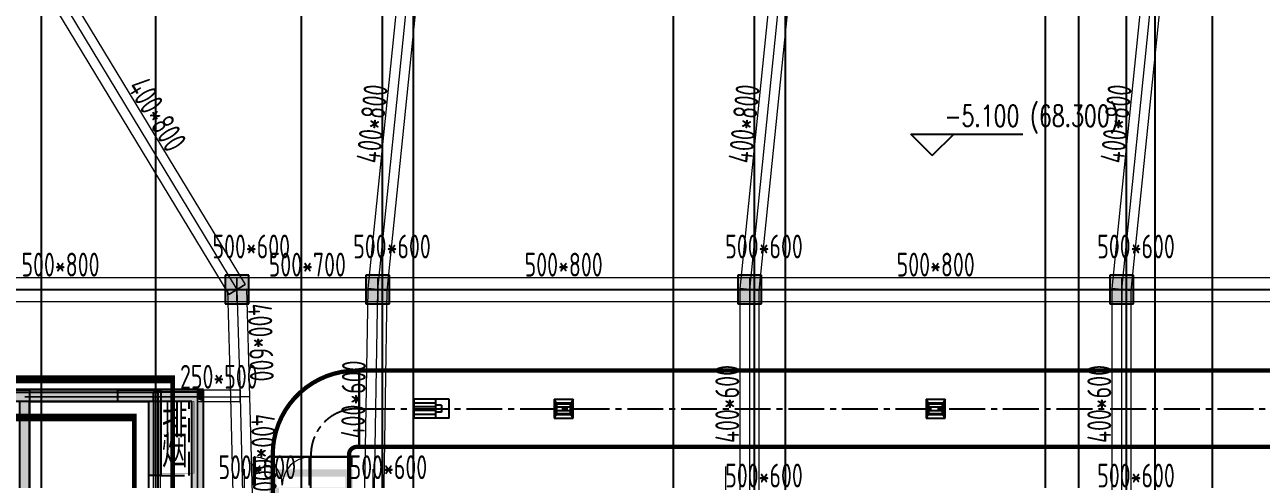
# Model space of a CAD drawing. Extents: x 369444 to 684549, y -549309 to 575337.
# Drawn here: x 420974 to 446900, y 407579 to 417104 of the extents above; entities that cross this region are included whole.
import ezdxf

# ---------------------------------------------------------------- set-up
doc = ezdxf.new("R2010")
doc.units = 0
doc.header["$LTSCALE"] = 1000
doc.header["$MEASUREMENT"] = 0
for name, pattern in [('__DASH', [0.35, 0.25, -0.1]), ('CENTER2', [1.125, 0.75, -0.125, 0.125, -0.125]), ('DASH', [0.35, 0.25, -0.1]), ('DOTE', [2.42, 2, -0.2, 0.02, -0.2])]:
    doc.linetypes.add(name, pattern=pattern)
for name, color, linetype, lineweight, true_color in [('-1-0-1', 7, 'Continuous', 0, 0xc0c0c0), ('-1-1-2', 7, 'Continuous', 0, 0xc0c0c0), ('-2-0-1', 1, 'Continuous', 0, 0xff0000), ('-2-1-2', 9, 'Continuous', 0, 0x808080), ('1-6-1', 7, 'Continuous', 0, 0x55ff55), ('1-6-2', 7, 'Continuous', 0, 0x55ff55), ('11-6-1', 2, 'Continuous', 0, 0xffff00), ('11-6-2', 2, 'Continuous', 0, 0xffff00), ('11-6-5', 2, 'Continuous', 0, 0xffff00), ('12-6-1', 4, 'Continuous', 0, 0x00ffff), ('12-6-2', 4, 'Continuous', 0, 0x00ffff), ('12-6-5', 4, 'Continuous', 0, 0x00ffff)]:
    doc.layers.add(name, color=color, linetype=linetype, lineweight=lineweight, true_color=true_color)
for name, color, linetype in [('A-WALL-HATCH', 8, 'Continuous'), ('COLUMN', 9, 'Continuous'), ('DOTE', 1, 'Continuous'), ('DUCT-排烟中心线', 5, 'CENTER2'), ('DUCT-排烟法兰', 4, 'Continuous'), ('DUCT-排烟管', 2, 'Continuous'), ('DUCT-排烟管端线', 4, 'Continuous'), ('PUB_HATCH', 8, 'Continuous'), ('WALL', 9, 'Continuous'), ('WINDOW', 4, 'Continuous'), ('景观场地标高', 4, 'Continuous'), ('车库风井', 6, 'Continuous'), ('防火分区线', 7, 'Continuous'), ('颜洞口', 1, 'Continuous'), ('风井', 7, 'Continuous'), ('风管标注', 3, 'Continuous')]:
    doc.layers.add(name, color=color, linetype=linetype)
doc.layers.add('DOTE2', color=122, linetype='DOTE', lineweight=9)
doc.layers.add('TEXT', color=7, linetype='Continuous', lineweight=13)
doc.styles.add('_HZTXT', font='txt.shx', dxfattribs={"width": 0.8, "bigfont": 'HZTXT.shx'})
doc.styles.add('_TCH_DIM', font='SIMPLEX', dxfattribs={"bigfont": 'GBCBIG'})
doc.styles.add('yjkcad', font='yjkeng.shx', dxfattribs={"width": 0.7, "height": 250, "bigfont": 'yjkchn.shx'})

# ---------------------------------------------------------------- blocks, each defined once
blk = doc.blocks.new('$DorLib2D$00000002')
for p, q in [((-0.5, 0), (-0.5, 0.4875)), ((-0.475, 0.4875), (-0.5, 0.4875)), ((-0.475, 0), (-0.475, 0.4875)), ((0.475, 0), (0.475, 0.4875)), ((0.475, 0.4875), (0.5, 0.4875)), ((0.5, 0), (0.5, 0.4875)), ((-0.5, 0), (-0.475, 0)), ((0.5, 0), (0.475, 0))]:
    blk.add_line(p, q)
at = {"lineweight": 13}
for centre, start, end in [((-0.4875, 0), 0, 88.53072), ((0.4875, 0), 91.46928, 180)]:
    blk.add_arc(centre, 0.4875, start, end, dxfattribs=at)
blk = doc.blocks.new('22#loudixiayicengjksdf')
at = {"layer": 'WALL'}
h = blk.add_hatch(color=0, dxfattribs=at)
h.dxf.hatch_style = 1
h.paths.add_polyline_path([(-183057, -69119), (-183057, -68619), (-183557, -68619), (-183557, -69119)], flags=17)
h.paths.add_polyline_path([(-170857, -69119), (-170857, -68619), (-171407, -68619), (-171407, -69119)], flags=17)
h.paths.add_polyline_path([(-171407, -70819), (-171157, -70819), (-171157, -70419), (-171557, -70419), (-171557, -70819)], flags=17)
h.paths.add_polyline_path([(-183507, -70819), (-183357, -70819), (-183357, -70419), (-183757, -70419), (-183757, -70819)], flags=17)
h.paths.add_polyline_path([(-168657, -64219), (-170857, -64219), (-170857, -66419), (-170307, -66419), (-170307, -66619), (-171107, -66619), (-171107, -63969), (-168457, -63969), (-168457, -66619), (-169207, -66619), (-169207, -66419), (-168657, -66419)])
h.paths.add_polyline_path([(-179257, -73469), (-179807, -73469), (-179807, -73219), (-179257, -73219), (-178857, -73219), (-178857, -73469), (-179007, -73469), (-179007, -76369), (-180757, -76369), (-180757, -76119), (-179257, -76119)])
h.paths.add_polyline_path([(-165957, -64219), (-166607, -64219), (-166607, -63969), (-165707, -63969), (-165707, -65769), (-165957, -65769)])
h.paths.add_polyline_path([(-188307, -64019), (-188957, -64019), (-188957, -65569), (-189207, -65569), (-189207, -63769), (-188307, -63769)])
h.paths.add_polyline_path([(-173307, -80969), (-174157, -80969), (-174857, -80969), (-174857, -80719), (-174407, -80719), (-174407, -77519), (-174157, -77519), (-174157, -80719), (-173307, -80719)])
h.paths.add_polyline_path([(-180757, -80969), (-181607, -80969), (-181607, -80719), (-180757, -80719), (-180757, -77519), (-180507, -77519), (-180507, -80719), (-180057, -80719), (-180057, -80969)])
h.paths.add_polyline_path([(-175107, -73469), (-175657, -73469), (-175657, -76119), (-174157, -76119), (-174157, -76369), (-175907, -76369), (-175907, -73469), (-176057, -73469), (-176057, -73219), (-175657, -73219), (-175107, -73219)])
h.paths.add_polyline_path([(-159582, -72669), (-160057, -72669), (-160057, -74419), (-160307, -74419), (-160307, -72669), (-160407, -72669), (-160407, -72419), (-160057, -72419), (-159582, -72419)])
h.paths.add_polyline_path([(-163357, -80969), (-163657, -80969), (-164057, -80969), (-164057, -80719), (-163907, -80719), (-163907, -77119), (-163657, -77119), (-163657, -80719), (-163357, -80719)])
h.paths.add_polyline_path([(-166757, -80969), (-167782, -80969), (-168557, -80969), (-168557, -80719), (-167807, -80719), (-167807, -77019), (-167507, -77019), (-167507, -80719), (-166757, -80719)])
h.paths.add_polyline_path([(-191007, -75019), (-191007, -75819), (-193107, -75819), (-193107, -75569), (-191257, -75569), (-191257, -75019)])
h.paths.add_polyline_path([(-183307, -66419), (-184057, -66419), (-184057, -64019), (-186257, -64019), (-186257, -66219), (-185707, -66219), (-185707, -66419), (-186457, -66419), (-186457, -63769), (-183807, -63769), (-183807, -66169), (-183307, -66169)])
h.paths.add_polyline_path([(-171407, -73469), (-171857, -73469), (-171857, -73219), (-171157, -73219), (-171157, -76369), (-171407, -76369)])
h.paths.add_polyline_path([(-183057, -73469), (-183507, -73469), (-183507, -76369), (-183757, -76369), (-183757, -73219), (-183057, -73219)])
h.paths.add_polyline_path([(-187382, -80969), (-188157, -80969), (-188157, -80719), (-187407, -80719), (-187407, -77019), (-187107, -77019), (-187107, -80719), (-186357, -80719), (-186357, -80969)])
h.paths.add_polyline_path([(-191257, -80969), (-191557, -80969), (-191557, -80719), (-191257, -80719), (-191257, -77119), (-191007, -77119), (-191007, -80719), (-190857, -80719), (-190857, -80969)])
h.paths.add_polyline_path([(-194857, -72669), (-195332, -72669), (-195332, -72419), (-194857, -72419), (-194507, -72419), (-194507, -72669), (-194607, -72669), (-194607, -74419), (-194857, -74419)])
h.paths.add_polyline_path([(-157057, -81969), (-157607, -81969), (-157607, -81719), (-157357, -81719), (-157357, -77269), (-157057, -77269)])
h.paths.add_polyline_path([(-197307, -81969), (-197857, -81969), (-197857, -77269), (-197557, -77269), (-197557, -81719), (-197307, -81719)])
h.paths.add_polyline_path([(-165557, -72669), (-165957, -72669), (-165957, -69119), (-166357, -69119), (-166357, -68919), (-165707, -68919), (-165707, -72419), (-165557, -72419)])
h.paths.add_polyline_path([(-188957, -72669), (-189357, -72669), (-189357, -72419), (-189207, -72419), (-189207, -68919), (-188507, -68919), (-188507, -69119), (-188957, -69119)])
h.paths.add_polyline_path([(-160857, -80969), (-161557, -80969), (-161557, -80719), (-160857, -80719), (-160857, -77819), (-160607, -77819), (-160607, -80719), (-160607, -81719), (-160007, -81719), (-160007, -81969), (-160857, -81969)])
h.paths.add_polyline_path([(-187107, -71319), (-187107, -74819), (-187407, -74819), (-187407, -71319)])
h.paths.add_polyline_path([(-193357, -80969), (-194057, -80969), (-194057, -81969), (-194907, -81969), (-194907, -81719), (-194307, -81719), (-194307, -80719), (-194307, -77819), (-194057, -77819), (-194057, -80719), (-193357, -80719)])
h.paths.add_polyline_path([(-167507, -71319), (-167507, -74819), (-167807, -74819), (-167807, -71319)])
h.paths.add_polyline_path([(-171157, -80969), (-171507, -80969), (-171507, -80719), (-171407, -80719), (-171407, -77519), (-171157, -77519), (-171157, -80719), (-170957, -80719), (-170957, -80969)])
h.paths.add_polyline_path([(-183407, -80969), (-183757, -80969), (-183957, -80969), (-183957, -80719), (-183757, -80719), (-183757, -77519), (-183507, -77519), (-183507, -80719), (-183407, -80719)])
h.paths.add_polyline_path([(-157057, -75819), (-157757, -75819), (-157757, -75569), (-157357, -75569), (-157357, -72669), (-157732, -72669), (-157732, -72419), (-157057, -72419)])
h.paths.add_polyline_path([(-197157, -75819), (-197857, -75819), (-197857, -72419), (-197182, -72419), (-197182, -72669), (-197557, -72669), (-197557, -75569), (-197157, -75569)])
h.paths.add_polyline_path([(-163907, -72669), (-163957, -72669), (-163957, -72419), (-163657, -72419), (-163257, -72419), (-163257, -72669), (-163657, -72669), (-163657, -73519), (-163907, -73519)])
h.paths.add_polyline_path([(-190957, -72669), (-191007, -72669), (-191007, -73519), (-191257, -73519), (-191257, -72669), (-191657, -72669), (-191657, -72419), (-191257, -72419), (-190957, -72419)])
h.paths.add_polyline_path([(-161807, -75819), (-163907, -75819), (-163907, -75019), (-163657, -75019), (-163657, -75569), (-161807, -75569)])
edge = h.paths.add_edge_path()
edge.add_line((-183557, -66419), (-183557, -66519))
edge.add_line((-183557, -66519), (-183307, -66519))
edge.add_line((-183307, -66519), (-183307, -66419))
edge.add_line((-183507, -70819), (-183507, -71569))
edge.add_line((-183507, -71569), (-185557, -71569))
edge.add_line((-185557, -71569), (-185557, -71319))
edge.add_line((-185557, -71319), (-183757, -71319))
edge.add_line((-183757, -71319), (-183757, -70819))
edge.add_line((-171157, -70819), (-171157, -71319))
edge.add_line((-171157, -71319), (-169357, -71319))
edge.add_line((-169357, -71319), (-169357, -71569))
edge.add_line((-169357, -71569), (-171407, -71569))
edge.add_line((-171407, -71569), (-171407, -70819))
h.paths.add_polyline_path([(-171407, -71569), (-171157, -71569), (-171157, -70819), (-171407, -70819)], flags=16)
h.paths.add_polyline_path([(-171157, -71569), (-169357, -71569), (-169357, -71319), (-171157, -71319)], flags=16)
h.paths.add_polyline_path([(-183757, -71569), (-183507, -71569), (-183507, -70819), (-183757, -70819)], flags=16)
h.paths.add_polyline_path([(-185557, -71569), (-183757, -71569), (-183757, -71319), (-185557, -71319)], flags=16)
at = {"layer": 'WALL', "color": 0, "elevation": 14}
for points in [[(-168657, -64219), (-170857, -64219), (-170857, -66419), (-170307, -66419), (-170307, -66619), (-171107, -66619), (-171107, -63969), (-168457, -63969), (-168457, -66619), (-169207, -66619), (-169207, -66419), (-168657, -66419)], [(-165957, -64219), (-166607, -64219), (-166607, -63969), (-165707, -63969), (-165707, -65769), (-165957, -65769)]]:
    blk.add_lwpolyline(points, close=True, dxfattribs=at)
blk = doc.blocks.new('N-风管')
at = {"color": 0}
for p, q in [((38489265830.724152, 3905503730.368727, 2600.00001), (38489265089.724152, 3905503730.368727, 2600.00001)), ((38489265089.724152, 3905503730.368727, 2600.00001), (38489265089.724152, 3905503330.368727, 2600.00001)), ((38489265545.73555, 3905503730.368727, 2600.00001), (38489265545.73555, 3905503330.368727, 2600.00001)), ((38489265666.518547, 3905503602.368727, 2600.00001), (38489265545.73555, 3905503602.368727, 2600.00001)), ((38489265666.518547, 3905503602.368727, 2600.00001), (38489265666.518547, 3905503458.368727, 2600.00001)), ((38489265830.724152, 3905503330.368727, 2600.00001), (38489265830.724152, 3905503730.368727, 2600.00001)), ((38489268030.663887, 3905503730.368562, 2600), (38489268030.663887, 3905503330.368562, 2600)), ((38489268030.663887, 3905503730.368562, 2600), (38489268070.663887, 3905503641.479673, 2600)), ((38489268070.663887, 3905503567.405599, 2600), (38489268382.663887, 3905503567.405599, 2600)), ((38489268430.663887, 3905503730.368562, 2600), (38489268382.663887, 3905503641.479673, 2600)), ((38489268430.663887, 3905503330.368562, 2600), (38489268430.663887, 3905503730.368562, 2600)), ((38489275830.663887, 3905503730.368683, 2600), (38489275830.663887, 3905503330.368683, 2600)), ((38489275830.663887, 3905503730.368683, 2600), (38489275870.663887, 3905503641.479795, 2600)), ((38489275870.663887, 3905503567.40572, 2600), (38489276182.663887, 3905503567.40572, 2600)), ((38489276230.663887, 3905503730.368683, 2600), (38489276182.663887, 3905503641.479795, 2600)), ((38489276230.663887, 3905503330.368683, 2600), (38489276230.663887, 3905503730.368683, 2600)), ((38489268070.663887, 3905503419.257451, 2600), (38489268030.663887, 3905503330.368562, 2600)), ((38489268030.663887, 3905503330.368562, 2600), (38489268430.663887, 3905503330.368562, 2600)), ((38489268070.663887, 3905503493.331525, 2600), (38489268382.663887, 3905503493.331525, 2600)), ((38489268430.663887, 3905503330.368562, 2600), (38489268382.663887, 3905503419.257451, 2600)), ((38489275870.663887, 3905503419.257572, 2600), (38489275830.663887, 3905503330.368683, 2600)), ((38489275830.663887, 3905503330.368683, 2600), (38489276230.663887, 3905503330.368683, 2600)), ((38489275870.663887, 3905503493.331646, 2600), (38489276182.663887, 3905503493.331646, 2600)), ((38489276230.663887, 3905503330.368683, 2600), (38489276182.663887, 3905503419.257572, 2600))]:
    blk.add_line(p, q, dxfattribs=at)
at = {"color": 0, "linetype": 'Continuous'}
for p, q in [((38489265545.73555, 3905503650.368727, 2600.00001), (38489265089.724152, 3905503650.368727, 2600.00001)), ((38489265545.73555, 3905503570.368727, 2600.00001), (38489265089.724152, 3905503570.368727, 2600.00001)), ((38489268030.663887, 3905503730.368562, 2600), (38489268430.663887, 3905503730.368562, 2600)), ((38489275830.663887, 3905503730.368683, 2600), (38489276230.663887, 3905503730.368683, 2600)), ((38489265545.73555, 3905503490.368727, 2600.00001), (38489265089.724152, 3905503490.368727, 2600.00001)), ((38489265545.73555, 3905503410.368727, 2600.00001), (38489265089.724152, 3905503410.368727, 2600.00001)), ((38489265830.724152, 3905503330.368727, 2600.00001), (38489265089.724152, 3905503330.368727, 2600.00001)), ((38489265666.518547, 3905503458.368727, 2600.00001), (38489265545.73555, 3905503458.368727, 2600.00001))]:
    blk.add_line(p, q, dxfattribs=at)
at = {"color": 0, "lineweight": 40}
for p, q in [((38489268070.663887, 3905503641.479673, 2600), (38489268070.663887, 3905503419.257451, 2600)), ((38489268382.663887, 3905503641.479673, 2600), (38489268070.663887, 3905503641.479673, 2600)), ((38489268382.663887, 3905503419.257451, 2600), (38489268382.663887, 3905503641.479673, 2600)), ((38489275870.663887, 3905503641.479795, 2600), (38489275870.663887, 3905503419.257572, 2600)), ((38489276182.663887, 3905503641.479795, 2600), (38489275870.663887, 3905503641.479795, 2600)), ((38489276182.663887, 3905503419.257572, 2600), (38489276182.663887, 3905503641.479795, 2600)), ((38489268382.663887, 3905503419.257451, 2600), (38489268070.663887, 3905503419.257451, 2600)), ((38489276182.663887, 3905503419.257572, 2600), (38489275870.663887, 3905503419.257572, 2600))]:
    blk.add_line(p, q, dxfattribs=at)
at = {"layer": 'DUCT-排烟中心线', "color": 0}
for p, q in [((38489263940.635109, 3905503530.368762), (38489263890.635109, 3905503530.368762)), ((38489263940.835114, 3905503530.368762), (38489285049.627274, 3905503530.368378)), ((38489262930.635094, 3905502570.33839), (38489262930.636673, 3905502520.33839)), ((38489262930.664352, 3905501645.533534), (38489262930.636681, 3905502520.138391))]:
    blk.add_line(p, q, dxfattribs=at)
blk.add_arc((38489263890.635094, 3905502570.368762), 960, 89.9999990795, 180.0018126753, dxfattribs=at)
at = {"layer": 'DUCT-排烟法兰', "color": 0}
for p, q in [((38489263940.735107, 3905502690.368762), (38489263940.735107, 3905504370.368762)), ((38489262090.636681, 3905502520.206347), (38489263770.636681, 3905502520.270434))]:
    blk.add_line(p, q, dxfattribs=at)
at = {"layer": 'DUCT-排烟管', "color": 0, "const_width": 90}
for points in [[(38489263890.635117, 3905504330.368762, 0.414222835), (38489262130.635094, 3905502570.313083)], [(38489263890.635094, 3905502730.368762, 0.4142228578), (38489263730.635094, 3905502570.363698)]]:
    blk.add_lwpolyline(points, format="xyb", dxfattribs=at)
for points in [[(38489263940.635117, 3905504330.368762), (38489263890.635117, 3905504330.368762)], [(38489285049.627281, 3905504330.368378), (38489263940.835121, 3905504330.368762)], [(38489263890.635094, 3905502730.368762), (38489263940.635094, 3905502730.368762)], [(38489263940.835091, 3905502730.368762), (38489285049.627251, 3905502730.368378)], [(38489262130.635094, 3905502570.313083), (38489262130.636673, 3905502520.313083)], [(38489262130.636681, 3905502520.113079), (38489262130.664352, 3905501645.508222)], [(38489263730.636673, 3905502520.363698), (38489263730.635094, 3905502570.363698)], [(38489263730.664352, 3905501645.558845), (38489263730.636681, 3905502520.163702)]]:
    blk.add_lwpolyline(points, dxfattribs=at)
at = {"layer": 'DUCT-排烟管端线', "color": 0}
for p, q in [((38489263940.635117, 3905504330.368762), (38489263940.635094, 3905502730.368762)), ((38489263940.835121, 3905504330.368762), (38489263940.835091, 3905502730.368762)), ((38489262130.636673, 3905502520.313083), (38489263730.636673, 3905502520.363698)), ((38489263730.636681, 3905502520.163702), (38489262130.636681, 3905502520.113079))]:
    blk.add_line(p, q, dxfattribs=at)
at = {"layer": '颜洞口', "color": 0, "const_width": 150}
blk.add_lwpolyline([(38489263730.655113, 3905502184.768699), (38489262130.664352, 3905502184.768699), (38489262130.664352, 3905501799.911395), (38489263730.655113, 3905501799.911395)], close=True, dxfattribs=at)

msp = doc.modelspace()

# ---------------------------------------------------------------- hatches: boundary and pattern name
at = {"layer": 'A-WALL-HATCH'}
for points in [[(425674.7, 411256.6), (425674.7, 411856.6), (425174.7, 411856.6), (425174.7, 411256.6)], [(428624.7, 411256.5), (428624.7, 411856.5), (428124.7, 411856.5), (428124.7, 411256.5)], [(436424.7, 411256.6), (436424.7, 411856.6), (435924.7, 411856.6), (435924.7, 411256.6)], [(444224.7, 411256.6), (444224.7, 411856.6), (443724.7, 411856.6), (443724.7, 411256.6)]]:
    msp.add_hatch(color=256, dxfattribs=at).paths.add_polyline_path(points)
at = {"layer": 'PUB_HATCH'}
for points in [[(424594.6, 409257), (424574.6, 409457), (418674.6, 409457), (418574.6, 409257), (418674.6, 409207), (424474.6, 409207)], [(424724.6, 409457), (424574.6, 409457), (424594.6, 409257), (424724.6, 409207)], [(424474.6, 406807), (424724.6, 407057), (424724.6, 409207), (424594.6, 409257), (424474.6, 409207)]]:
    msp.add_hatch(color=256, dxfattribs=at).paths.add_polyline_path(points)

# ---------------------------------------------------------------- linework, layer by layer
at = {"layer": '-1-0-1', "color": 0}
for p in [(425424.3, 411557.1, -3600), (428374.4, 411556.9, -3600), (436174.3, 411557.1, -3600), (443974.3, 411557.1, -3600), (422924.3, 409306.9, -3600), (423674.3, 409306.9, -3600), (424599.4, 409306.9, -3600), (425488.4, 409306.9, -3600), (423674.3, 407656.9, -3600)]:
    msp.add_point(p, dxfattribs=at)
at = {"layer": '-1-1-2', "color": 0}
for p, q in [((425424.3, 411557.1, -3600), (425424.3, 411557.1)), ((428374.4, 411556.9, -3600), (428374.4, 411556.9)), ((436174.3, 411557.1, -3600), (436174.3, 411557.1)), ((443974.3, 411557.1, -3600), (443974.3, 411557.1)), ((422924.3, 409306.9, -3600), (422924.3, 409306.9)), ((423674.3, 409306.9, -3600), (423674.3, 409306.9)), ((424599.4, 409306.9, -3600), (424599.4, 409306.9)), ((425488.4, 409306.9, -3600), (425488.4, 409306.9)), ((423674.3, 407656.9, -3600), (423674.3, 407656.9))]:
    msp.add_line(p, q, dxfattribs=at)
at = {"layer": '-2-0-1', "color": 0}
for p, q in [((421274.3, 418407.1, -3600), (425424.3, 411557.1, -3600)), ((428374.4, 411556.9, -3600), (429074.3, 418407.1, -3600)), ((436174.3, 411557.1, -3600), (436874.3, 418407.1, -3600)), ((443974.3, 411557.1, -3600), (444674.3, 418407.1, -3600)), ((418024.5, 411557, -3600), (425424.3, 411557.1, -3600)), ((425424.3, 411557.1, -3600), (425488.4, 409306.9, -3600)), ((425424.3, 411557.1, -3600), (428374.4, 411556.9, -3600)), ((428299.4, 406931.9, -3600), (428374.4, 411556.9, -3600)), ((428374.4, 411556.9, -3600), (436174.3, 411557.1, -3600)), ((436174.3, 406757.1, -3600), (436174.3, 411557.1, -3600)), ((436174.3, 411557.1, -3600), (443974.3, 411557.1, -3600)), ((443974.3, 406757.1, -3600), (443974.3, 411557.1, -3600)), ((443974.3, 411557.1, -3600), (451774.3, 411557.1, -3600)), ((420974.3, 409306.9, -3600), (422924.3, 409306.9, -3600)), ((422924.3, 409306.9, -3600), (423674.3, 409306.9, -3600)), ((423674.3, 407656.9, -3600), (423674.3, 409306.9, -3600)), ((423674.3, 409306.9, -3600), (424599.4, 409306.9, -3600)), ((424599.4, 409306.9, -3600), (425488.4, 409306.9, -3600)), ((424599.4, 406931.9, -3600), (424599.4, 409306.9, -3600)), ((425488.4, 409306.9, -3600), (425549.4, 406931.9, -3600)), ((423674.3, 405256.9, -3600), (423674.3, 407656.9, -3600))]:
    msp.add_line(p, q, dxfattribs=at)
at = {"layer": '-2-1-2', "color": 0}
for p, q in [((421274.3, 418407.1), (425424.3, 411557.1)), ((428374.4, 411556.9), (429074.3, 418407.1)), ((436174.3, 411557.1), (436874.3, 418407.1)), ((443974.3, 411557.1), (444674.3, 418407.1)), ((418024.5, 411557), (425424.3, 411557.1)), ((425424.3, 411557.1), (425488.4, 409306.9)), ((425424.3, 411557.1), (428374.4, 411556.9)), ((428299.4, 406931.9), (428374.4, 411556.9)), ((428374.4, 411556.9), (436174.3, 411557.1)), ((436174.3, 406757.1), (436174.3, 411557.1)), ((436174.3, 411557.1), (443974.3, 411557.1)), ((443974.3, 406757.1), (443974.3, 411557.1)), ((443974.3, 411557.1), (451774.3, 411557.1)), ((420974.3, 409306.9), (422924.3, 409306.9)), ((422924.3, 409306.9), (423674.3, 409306.9)), ((423674.3, 407656.9), (423674.3, 409306.9)), ((423674.3, 409306.9), (424599.4, 409306.9)), ((424599.4, 409306.9), (425488.4, 409306.9)), ((424599.4, 406931.9), (424599.4, 409306.9)), ((425488.4, 409306.9), (425549.4, 406931.9)), ((423674.3, 405256.9), (423674.3, 407656.9))]:
    msp.add_line(p, q, dxfattribs=at)
at = {"layer": '1-6-1', "color": 0}
for p, q in [((422924.3, 409456.9, -3600), (420974.3, 409456.9, -3600)), ((420974.3, 409456.9), (422924.3, 409456.9)), ((422924.3, 409456.9, -3600), (422924.3, 409456.9)), ((423674.3, 409456.9, -3600), (422924.3, 409456.9, -3600)), ((422924.3, 409456.9), (423674.3, 409456.9)), ((422924.3, 409456.9), (422924.3, 409456.9, -3600)), ((423674.3, 409456.9), (423674.3, 409456.9, -3600)), ((423674.3, 409456.9, -3600), (423674.3, 409456.9)), ((424724.4, 409456.9, -3600), (423674.3, 409456.9, -3600)), ((423674.3, 409456.9), (424724.4, 409456.9)), ((424724.4, 409456.9), (424724.4, 407056.9)), ((424724.4, 409456.9, -3600), (424724.4, 409456.9)), ((424724.4, 407056.9, -3600), (424724.4, 409456.9, -3600)), ((424724.4, 409456.9), (424724.4, 409456.9, -3600)), ((421074.3, 409206.9), (421074.3, 406806.9)), ((421074.3, 409206.9, -3600), (421074.3, 409206.9)), ((421074.3, 406806.9, -3600), (421074.3, 409206.9, -3600)), ((421074.3, 409206.9), (421074.3, 409206.9, -3600)), ((422924.3, 409206.9), (421074.3, 409206.9)), ((421074.3, 409206.9, -3600), (422924.3, 409206.9, -3600)), ((422924.3, 409206.9), (422924.3, 409206.9, -3600)), ((423574.3, 409206.9), (422924.3, 409206.9)), ((422924.3, 409206.9, -3600), (423574.3, 409206.9, -3600)), ((422924.3, 409206.9, -3600), (422924.3, 409206.9)), ((423574.3, 409206.9, -3600), (423574.3, 407656.9, -3600)), ((423574.3, 409206.9), (423574.3, 409206.9, -3600)), ((423574.3, 407656.9), (423574.3, 409206.9)), ((423574.3, 409206.9, -3600), (423574.3, 409206.9)), ((423824.3, 409206.9), (423824.3, 407656.9)), ((423824.3, 409206.9, -3600), (423824.3, 409206.9)), ((423824.3, 407656.9, -3600), (423824.3, 409206.9, -3600)), ((423824.3, 409206.9), (423824.3, 409206.9, -3600)), ((424474.4, 409206.9), (423824.3, 409206.9)), ((423824.3, 409206.9, -3600), (424474.4, 409206.9, -3600)), ((424474.4, 409206.9, -3600), (424474.4, 406806.9, -3600)), ((424474.4, 409206.9), (424474.4, 409206.9, -3600)), ((424474.4, 406806.9), (424474.4, 409206.9)), ((424474.4, 409206.9, -3600), (424474.4, 409206.9)), ((423574.3, 407656.9, -3600), (423574.3, 407656.9)), ((423574.3, 407656.9, -3600), (423824.3, 407656.9, -3600)), ((423574.3, 407656.9), (423574.3, 407656.9, -3600)), ((423824.3, 407656.9), (423574.3, 407656.9)), ((423824.3, 407656.9), (423824.3, 407656.9, -3600)), ((423824.3, 407656.9, -3600), (423824.3, 407656.9))]:
    msp.add_line(p, q, dxfattribs=at)
at = {"layer": '1-6-2', "color": 0}
for p, q in [((422924.3, 409306.9), (420974.3, 409306.9)), ((420974.3, 409306.9, -3600), (422924.3, 409306.9, -3600)), ((422924.3, 409306.9), (422924.3, 409306.9, -3600)), ((423674.3, 409306.9), (422924.3, 409306.9)), ((422924.3, 409306.9, -3600), (423674.3, 409306.9, -3600)), ((422924.3, 409306.9, -3600), (422924.3, 409306.9)), ((423674.3, 409306.9), (423674.3, 407656.9)), ((423674.3, 409306.9, -3600), (423674.3, 409306.9)), ((423674.3, 407656.9, -3600), (423674.3, 409306.9, -3600)), ((423674.3, 409306.9, -3600), (423674.3, 409306.9)), ((423674.3, 409306.9), (423674.3, 409306.9, -3600)), ((424599.4, 409306.9), (423674.3, 409306.9)), ((423674.3, 409306.9, -3600), (424599.4, 409306.9, -3600)), ((424599.4, 409306.9), (424599.4, 406931.9)), ((424599.4, 409306.9, -3600), (424599.4, 409306.9)), ((424599.4, 406931.9, -3600), (424599.4, 409306.9, -3600)), ((424599.4, 409306.9, -3600), (424599.4, 409306.9)), ((423674.3, 407656.9), (423674.3, 407656.9, -3600))]:
    msp.add_line(p, q, dxfattribs=at)
at = {"layer": '11-6-1', "color": 0}
for p, q in [((425174.3, 411857.1), (425174.3, 411257.1)), ((425674.3, 411857.1), (425174.3, 411857.1)), ((425174.3, 411857.1, -3600), (425174.3, 411257.1, -3600)), ((425674.3, 411857.1, -3600), (425174.3, 411857.1, -3600)), ((425174.3, 411857.1, -3600), (425174.3, 411857.1)), ((425674.3, 411257.1), (425674.3, 411857.1)), ((425674.3, 411257.1, -3600), (425674.3, 411857.1, -3600)), ((425674.3, 411857.1, -3600), (425674.3, 411857.1)), ((428124.4, 411856.9), (428124.4, 411256.9)), ((428624.4, 411856.9), (428124.4, 411856.9)), ((428124.4, 411856.9, -3600), (428124.4, 411256.9, -3600)), ((428624.4, 411856.9, -3600), (428124.4, 411856.9, -3600)), ((428124.4, 411856.9, -3600), (428124.4, 411856.9)), ((428624.4, 411256.9), (428624.4, 411856.9)), ((428624.4, 411256.9, -3600), (428624.4, 411856.9, -3600)), ((428624.4, 411856.9, -3600), (428624.4, 411856.9)), ((435924.3, 411857.1), (435924.3, 411257.1)), ((436424.3, 411857.1), (435924.3, 411857.1)), ((435924.3, 411857.1, -3600), (435924.3, 411257.1, -3600)), ((436424.3, 411857.1, -3600), (435924.3, 411857.1, -3600)), ((435924.3, 411857.1, -3600), (435924.3, 411857.1)), ((436424.3, 411257.1), (436424.3, 411857.1)), ((436424.3, 411257.1, -3600), (436424.3, 411857.1, -3600)), ((436424.3, 411857.1, -3600), (436424.3, 411857.1)), ((443724.3, 411857.1), (443724.3, 411257.1)), ((444224.3, 411857.1), (443724.3, 411857.1)), ((443724.3, 411857.1, -3600), (443724.3, 411257.1, -3600)), ((444224.3, 411857.1, -3600), (443724.3, 411857.1, -3600)), ((443724.3, 411857.1, -3600), (443724.3, 411857.1)), ((444224.3, 411257.1), (444224.3, 411857.1)), ((444224.3, 411257.1, -3600), (444224.3, 411857.1, -3600)), ((444224.3, 411857.1, -3600), (444224.3, 411857.1)), ((425174.3, 411257.1), (425674.3, 411257.1)), ((425174.3, 411257.1, -3600), (425674.3, 411257.1, -3600)), ((425174.3, 411257.1, -3600), (425174.3, 411257.1)), ((425674.3, 411257.1, -3600), (425674.3, 411257.1)), ((428124.4, 411256.9), (428624.4, 411256.9)), ((428124.4, 411256.9, -3600), (428624.4, 411256.9, -3600)), ((428124.4, 411256.9, -3600), (428124.4, 411256.9)), ((428624.4, 411256.9, -3600), (428624.4, 411256.9)), ((435924.3, 411257.1), (436424.3, 411257.1)), ((435924.3, 411257.1, -3600), (436424.3, 411257.1, -3600)), ((435924.3, 411257.1, -3600), (435924.3, 411257.1)), ((436424.3, 411257.1, -3600), (436424.3, 411257.1)), ((443724.3, 411257.1), (444224.3, 411257.1)), ((443724.3, 411257.1, -3600), (444224.3, 411257.1, -3600)), ((443724.3, 411257.1, -3600), (443724.3, 411257.1)), ((444224.3, 411257.1, -3600), (444224.3, 411257.1))]:
    msp.add_line(p, q, dxfattribs=at)
at = {"layer": '11-6-2', "color": 0}
for p, q in [((425424.3, 411557.1, -3600), (425424.3, 411557.1)), ((428374.4, 411556.9, -3600), (428374.4, 411556.9)), ((436174.3, 411557.1, -3600), (436174.3, 411557.1)), ((443974.3, 411557.1, -3600), (443974.3, 411557.1))]:
    msp.add_line(p, q, dxfattribs=at)
at = {"layer": '12-6-1', "color": 0}
for p, q in [((421445.4, 418510.7), (425595.4, 411660.7)), ((421445.4, 418510.7, -800), (425595.4, 411660.7, -800)), ((421103.3, 418303.4), (425253.3, 411453.4)), ((421103.3, 418303.4, -800), (425253.3, 411453.4, -800)), ((428175.4, 411577.3), (428875.4, 418427.4)), ((428175.4, 411577.3, -800), (428875.4, 418427.4, -800)), ((428573.3, 411536.6), (429273.3, 418386.7)), ((428573.3, 411536.6, -800), (429273.3, 418386.7, -800)), ((435975.4, 411577.4), (436675.4, 418427.4)), ((435975.4, 411577.4, -800), (436675.4, 418427.4, -800)), ((436373.3, 411536.7), (437073.3, 418386.7)), ((436373.3, 411536.7, -800), (437073.3, 418386.7, -800)), ((443775.4, 411577.4), (444475.4, 418427.4)), ((443775.4, 411577.4, -800), (444475.4, 418427.4, -800)), ((444173.3, 411536.7), (444873.3, 418386.7)), ((444173.3, 411536.7, -800), (444873.3, 418386.7, -800)), ((418024.5, 411807), (425424.3, 411807.1)), ((418024.5, 411807, -800), (425424.3, 411807.1, -800)), ((425424.3, 411807.1), (425424.3, 411307.1)), ((425424.3, 411807.1, -700), (425424.3, 411807.1)), ((425424.3, 411307.1, -700), (425424.3, 411807.1, -700)), ((425424.3, 411807.1), (428374.4, 411806.9)), ((425424.3, 411807.1, -700), (428374.4, 411806.9, -700)), ((425424.3, 411807.1), (425424.3, 411307.1)), ((425424.3, 411807.1, -800), (425424.3, 411807.1)), ((425424.3, 411307.1, -800), (425424.3, 411807.1, -800)), ((428374.4, 411806.9), (436174.3, 411807.1)), ((428374.4, 411806.9, -800), (436174.3, 411807.1, -800)), ((428374.4, 411806.9), (428374.4, 411306.9)), ((428374.4, 411806.9, -800), (428374.4, 411806.9)), ((428374.4, 411306.9, -800), (428374.4, 411806.9, -800)), ((428374.4, 411806.9), (428374.4, 411306.9)), ((428374.4, 411806.9, -700), (428374.4, 411806.9)), ((428374.4, 411306.9, -700), (428374.4, 411806.9, -700)), ((436174.3, 411807.1), (436174.3, 411307.1)), ((436174.3, 411807.1, -800), (436174.3, 411807.1)), ((436174.3, 411307.1, -800), (436174.3, 411807.1, -800)), ((436174.3, 411807.1), (436174.3, 411307.1)), ((436174.3, 411807.1, -800), (436174.3, 411807.1)), ((436174.3, 411307.1, -800), (436174.3, 411807.1, -800)), ((436174.3, 411807.1), (443974.3, 411807.1)), ((436174.3, 411807.1, -800), (443974.3, 411807.1, -800)), ((443974.3, 411807.1), (443974.3, 411307.1)), ((443974.3, 411807.1, -800), (443974.3, 411807.1)), ((443974.3, 411307.1, -800), (443974.3, 411807.1, -800)), ((443974.3, 411807.1), (443974.3, 411307.1)), ((443974.3, 411807.1, -800), (443974.3, 411807.1)), ((443974.3, 411307.1, -800), (443974.3, 411807.1, -800)), ((443974.3, 411807.1), (451774.3, 411807.1)), ((443974.3, 411807.1, -800), (451774.3, 411807.1, -800)), ((425624.2, 411562.8), (425224.4, 411551.4)), ((425224.4, 411551.4, -600), (425624.2, 411562.8, -600)), ((425224.4, 411551.4), (425224.4, 411551.4, -600)), ((425224.4, 411551.4), (425288.5, 409301.2)), ((425224.4, 411551.4, -600), (425288.5, 409301.2, -600)), ((425595.4, 411660.7), (425253.3, 411453.4)), ((425253.3, 411453.4, -800), (425595.4, 411660.7, -800)), ((425253.3, 411453.4), (425253.3, 411453.4, -800)), ((425595.4, 411660.7, -800), (425595.4, 411660.7)), ((425624.2, 411562.8, -600), (425624.2, 411562.8)), ((425624.2, 411562.8), (425688.4, 409312.6)), ((425624.2, 411562.8, -600), (425688.4, 409312.6, -600)), ((428099.4, 406935.2), (428174.4, 411560.2)), ((428099.4, 406935.2, -600), (428174.4, 411560.2, -600)), ((428174.4, 411560.2), (428574.4, 411553.7)), ((428174.4, 411560.2, -600), (428174.4, 411560.2)), ((428574.4, 411553.7, -600), (428174.4, 411560.2, -600)), ((428175.4, 411577.3), (428573.3, 411536.6)), ((428175.4, 411577.3, -800), (428175.4, 411577.3)), ((428573.3, 411536.6, -800), (428175.4, 411577.3, -800)), ((428499.4, 406928.7), (428574.4, 411553.7)), ((428499.4, 406928.7, -600), (428574.4, 411553.7, -600)), ((428573.3, 411536.6), (428573.3, 411536.6, -800)), ((428574.4, 411553.7), (428574.4, 411553.7, -600)), ((435974.3, 411557.1), (436374.3, 411557.1)), ((435974.3, 411557.1, -600), (435974.3, 411557.1)), ((436374.3, 411557.1, -600), (435974.3, 411557.1, -600)), ((435974.3, 406757.1), (435974.3, 411557.1)), ((435974.3, 406757.1, -600), (435974.3, 411557.1, -600)), ((435975.4, 411577.4), (436373.3, 411536.7)), ((435975.4, 411577.4, -800), (435975.4, 411577.4)), ((436373.3, 411536.7, -800), (435975.4, 411577.4, -800)), ((436373.3, 411536.7), (436373.3, 411536.7, -800)), ((436374.3, 411557.1), (436374.3, 411557.1, -600)), ((436374.3, 406757.1), (436374.3, 411557.1)), ((436374.3, 406757.1, -600), (436374.3, 411557.1, -600)), ((443774.3, 411557.1, -5100), (444174.3, 411557.1, -5100)), ((443774.3, 411557.1, -5700), (443774.3, 411557.1, -5100)), ((444174.3, 411557.1, -5700), (443774.3, 411557.1, -5700)), ((443774.3, 406757.1, -5100), (443774.3, 411557.1, -5100)), ((443774.3, 406757.1, -5700), (443774.3, 411557.1, -5700)), ((443775.4, 411577.4), (444173.3, 411536.7)), ((443775.4, 411577.4, -800), (443775.4, 411577.4)), ((444173.3, 411536.7, -800), (443775.4, 411577.4, -800)), ((444173.3, 411536.7), (444173.3, 411536.7, -800)), ((444174.3, 411557.1, -5100), (444174.3, 411557.1, -5700)), ((444174.3, 406757.1, -5100), (444174.3, 411557.1, -5100)), ((444174.3, 406757.1, -5700), (444174.3, 411557.1, -5700)), ((418024.5, 411307), (425424.3, 411307.1)), ((418024.5, 411307, -800), (425424.3, 411307.1, -800)), ((425424.3, 411307.1), (425424.3, 411307.1, -700)), ((425424.3, 411307.1), (428374.4, 411306.9)), ((425424.3, 411307.1, -700), (428374.4, 411306.9, -700)), ((425424.3, 411307.1), (425424.3, 411307.1, -800)), ((428374.4, 411306.9), (436174.3, 411307.1)), ((428374.4, 411306.9, -800), (436174.3, 411307.1, -800)), ((428374.4, 411306.9), (428374.4, 411306.9, -800)), ((428374.4, 411306.9), (428374.4, 411306.9, -700)), ((436174.3, 411307.1), (436174.3, 411307.1, -800)), ((436174.3, 411307.1), (436174.3, 411307.1, -800)), ((436174.3, 411307.1), (443974.3, 411307.1)), ((436174.3, 411307.1, -800), (443974.3, 411307.1, -800)), ((443974.3, 411307.1), (443974.3, 411307.1, -800)), ((443974.3, 411307.1), (443974.3, 411307.1, -800)), ((443974.3, 411307.1), (451774.3, 411307.1)), ((443974.3, 411307.1, -800), (451774.3, 411307.1, -800)), ((424599.4, 409456.9), (424599.4, 409206.9)), ((424599.4, 409456.9, -500), (424599.4, 409456.9)), ((424599.4, 409206.9, -500), (424599.4, 409456.9, -500)), ((424599.4, 409456.9), (425488.4, 409456.9)), ((424599.4, 409456.9, -500), (425488.4, 409456.9, -500)), ((425488.4, 409456.9), (425488.4, 409206.9)), ((425488.4, 409456.9, -500), (425488.4, 409456.9)), ((425488.4, 409206.9, -500), (425488.4, 409456.9, -500)), ((424599.4, 409206.9), (424599.4, 409206.9, -500)), ((424599.4, 409206.9), (425488.4, 409206.9)), ((424599.4, 409206.9, -500), (425488.4, 409206.9, -500)), ((425688.4, 409312.6), (425288.5, 409301.2)), ((425288.5, 409301.2, -600), (425688.4, 409312.6, -600)), ((425688.4, 409312.1), (425288.5, 409301.8)), ((425288.5, 409301.8, -600), (425688.4, 409312.1, -600)), ((425288.5, 409301.8), (425288.5, 409301.8, -600)), ((425288.5, 409301.8), (425349.4, 406926.8)), ((425288.5, 409301.8, -600), (425349.4, 406926.8, -600)), ((425288.5, 409301.2), (425288.5, 409301.2, -600)), ((425488.4, 409206.9), (425488.4, 409206.9, -500)), ((425688.4, 409312.6, -600), (425688.4, 409312.6)), ((425688.4, 409312.1, -600), (425688.4, 409312.1)), ((425688.4, 409312.1), (425749.3, 406937.1)), ((425688.4, 409312.1, -600), (425749.3, 406937.1, -600)), ((423574.3, 407656.9), (423824.3, 407656.9)), ((423574.3, 407656.9, -600), (423574.3, 407656.9)), ((423824.3, 407656.9, -600), (423574.3, 407656.9, -600)), ((423574.3, 405256.9), (423574.3, 407656.9)), ((423574.3, 405256.9, -600), (423574.3, 407656.9, -600)), ((423824.3, 407656.9), (423824.3, 407656.9, -600)), ((423824.3, 405256.9), (423824.3, 407656.9)), ((423824.3, 405256.9, -600), (423824.3, 407656.9, -600))]:
    msp.add_line(p, q, dxfattribs=at)
at = {"layer": '12-6-2', "color": 0}
for p, q in [((421274.3, 418407.1), (425424.3, 411557.1)), ((428374.4, 411556.9), (429074.3, 418407.1)), ((436174.3, 411557.1), (436874.3, 418407.1)), ((443974.3, 411557.1), (444674.3, 418407.1)), ((418024.5, 411557), (425424.3, 411557.1)), ((425424.3, 411557.1), (425488.4, 409306.9)), ((425424.3, 411557.1), (428374.4, 411556.9)), ((428299.4, 406931.9), (428374.4, 411556.9)), ((428374.4, 411556.9), (436174.3, 411557.1)), ((436174.3, 406757.1), (436174.3, 411557.1)), ((436174.3, 411557.1), (443974.3, 411557.1)), ((443974.3, 406757.1, -5100), (443974.3, 411557.1, -5100)), ((443974.3, 411557.1), (451774.3, 411557.1)), ((424599.4, 409306.9), (425488.4, 409306.9)), ((425488.4, 409306.9), (425549.4, 406931.9)), ((423674.3, 405256.9), (423674.3, 407656.9))]:
    msp.add_line(p, q, dxfattribs=at)
at = {"layer": 'COLUMN', "color": 8}
for p, q in [((425674.7, 411856.6), (425174.7, 411856.6)), ((425174.7, 411856.6), (425174.7, 411256.6)), ((425674.7, 411256.6), (425674.7, 411856.6)), ((428624.7, 411856.5), (428124.7, 411856.5)), ((428124.7, 411856.5), (428124.7, 411256.5)), ((428624.7, 411256.5), (428624.7, 411856.5)), ((436424.7, 411856.6), (435924.7, 411856.6)), ((435924.7, 411856.6), (435924.7, 411256.6)), ((436424.7, 411256.6), (436424.7, 411856.6)), ((444224.7, 411856.6), (443724.7, 411856.6)), ((443724.7, 411856.6), (443724.7, 411256.6)), ((444224.7, 411256.6), (444224.7, 411856.6)), ((425174.7, 411256.6), (425674.7, 411256.6)), ((428124.7, 411256.5), (428624.7, 411256.5)), ((435924.7, 411256.6), (436424.7, 411256.6)), ((443724.7, 411256.6), (444224.7, 411256.6))]:
    msp.add_line(p, q, dxfattribs=at)
at = {"layer": 'DOTE', "color": 8}
for p, q in [((421324.5, 59364.2), (421324.5, 476704.8)), ((423724.5, 261807), (423724.5, 476704.8)), ((426774.5, 261807), (426774.5, 476704.8)), ((428474.5, 59364.2), (428474.5, 476704.8)), ((429124.5, 59364.2), (429124.5, 476704.8)), ((434574.5, 261807), (434574.5, 476704.8)), ((436274.5, 59364.2), (436274.5, 476704.8)), ((436924.5, 59364.2), (436924.5, 476704.8)), ((442374.5, 261807), (442374.5, 476704.8)), ((443074.5, 59364.2), (443074.5, 476704.8)), ((444074.5, 261807), (444074.5, 476704.8)), ((444674.5, 261807), (444674.5, 476704.8)), ((445874.5, 59364.2), (445874.5, 476704.8))]:
    msp.add_line(p, q, dxfattribs=at)
at = {"layer": 'DOTE', "color": 8, "lineweight": -2}
msp.add_line((377844.4, 411557), (624570.9, 411557), dxfattribs=at)
at = {"layer": 'DOTE2', "linetype": 'DOTE', "ltscale": 0.5, "elevation": -13.9}
msp.add_lwpolyline([(435674.5, 404583.2), (435674.5, 407850.1)], dxfattribs=at)
at = {"layer": 'DOTE2', "linetype": 'DOTE', "ltscale": 0.5}
for points in [[(425574.5, 407788.7), (425574.5, 403457)], [(428274.5, 407788.7), (428274.5, 403457)]]:
    msp.add_lwpolyline(points, dxfattribs=at)
at = {"layer": 'WALL'}
for p, q in [((418474.5, 409407, 0), (420974.5, 409407, 0)), ((424574.6, 409457), (418674.6, 409457)), ((420974.5, 409407, 0), (423774.5, 409407, 0)), ((424724.5, 409407), (423674.5, 409407)), ((423674.5, 409207), (423674.5, 409407)), ((423774.5, 404407, 0), (423774.5, 409407, 0)), ((424724.6, 409457), (424574.6, 409457)), ((424724.5, 407007.8), (424724.5, 409407)), ((424724.6, 409207), (424724.6, 409457)), ((424474.6, 409207), (418674.6, 409207)), ((421074.5, 406907, 0), (421074.5, 409207, 0)), ((421074.5, 409207, 0), (423574.5, 409207, 0)), ((423574.5, 404507, 0), (423574.5, 409207, 0)), ((424474.5, 409207), (423674.5, 409207)), ((424474.5, 406806.2), (424474.5, 409207)), ((424474.6, 406807), (424474.6, 409207)), ((424724.6, 409207), (424724.6, 409207)), ((424724.6, 407057), (424724.6, 409207))]:
    msp.add_line(p, q, dxfattribs=at)
at = {"layer": '景观场地标高'}
for p, q in [((440001.3, 414363.6), (439551.3, 414813.6)), ((439551.3, 414813.6), (441898.8, 414813.6)), ((440001.3, 414363.6), (440451.3, 414813.6))]:
    msp.add_line(p, q, dxfattribs=at)
at = {"layer": '车库风井', "linetype": 'DASH', "const_width": 10}
msp.add_lwpolyline([(423824.5, 409206.9), (424524.5, 409206.9), (424524.5, 407706.4), (423824.5, 407706.4)], close=True, dxfattribs=at)
at = {"layer": '防火分区线', "color": 130, "linetype": 'DASH', "ltscale": 8, "const_width": 100}
for points in [[(478324.6, 426257), (465574.6, 426257), (465574.6, 423442.4), (417774.5, 423406.6), (417774.5, 408842.7), (423274.5, 408842.8), (423274.5, 402407), (428674.5, 402407), (428674.5, 406442.7), (432374.5, 406442.7), (432374.5, 396756.9), (440624.5, 396756.9), (440624.5, 402156.9), (436024.6, 402156.9), (436024.6, 403807), (440674.5, 403807), (440674.5, 406106.9), (491024.6, 406106.9)], [(479124.6, 425457), (466374.6, 425457), (466374.6, 422643), (418574.5, 422607.2), (418574.5, 409642.7), (424074.5, 409642.8), (424074.5, 403207), (427874.5, 403207), (427874.5, 407242.7), (433174.5, 407242.7), (433174.5, 397556.9), (439824.5, 397556.9), (439824.5, 401356.9), (435224.6, 401356.9), (435224.6, 404607), (439874.5, 404607), (439874.5, 406906.9), (491824.6, 406906.9)]]:
    msp.add_lwpolyline(points, dxfattribs=at)
at = {"layer": '防火分区线', "color": 5, "linetype": 'DASH', "ltscale": 8, "const_width": 100}
for points in [[(491824.5, 406906.7), (439874.5, 406906.7), (439874.5, 404606.8), (435224.5, 404606.7), (435224.6, 401356.7), (439824.5, 401356.7), (439824.5, 397556.7), (433174.5, 397556.7), (433174.5, 407242.6), (427874.5, 407242.6), (427874.5, 403207), (424074.5, 403207), (424074.5, 409706.9), (418174.5, 409706.7)], [(491024.5, 406106.7), (440674.5, 406106.7), (440674.5, 403806.9), (436024.5, 403806.7), (436024.5, 402156.7), (440624.5, 402156.7), (440624.5, 396756.7), (432374.5, 396756.7), (432374.5, 406442.6), (428674.5, 406442.6), (428674.5, 402407), (423274.5, 402407), (423274.5, 408906.8), (418974.5, 408906.7)]]:
    msp.add_lwpolyline(points, dxfattribs=at)
at = {"layer": '风井', "color": 1, "linetype": '__DASH', "ltscale": 2}
msp.add_lwpolyline([(424424.6, 409207), (423824.6, 409207), (423824.6, 407657), (424424.6, 407657)], close=True, dxfattribs=at)

# ---------------------------------------------------------------- block references
at = {"layer": 'WALL', "color": 8}
msp.add_blockref('22#loudixiayicengjksdf', (589531.8, 473425.8, -14), dxfattribs=at)
at = {"layer": 'WINDOW', "xscale": 1200, "yscale": 1200, "zscale": 1200}
msp.add_blockref('$DorLib2D$00000002', (426374.5, 407457), dxfattribs=at)
at = {"layer": '风管标注', "color": 8}
msp.add_blockref('N-风管', (-38488835956.2, -3905094473.4), dxfattribs=at)

# ---------------------------------------------------------------- texts
at = {"layer": '11-6-5', "color": 0, "char_height": 500, "attachment_point": 8, "style": 'yjkcad'}
for insert in [(425724.3, 412207.1, -3600), (428674.4, 412206.9, -3600), (436474.3, 412207.1, -3600), (444274.3, 412207.1, -3600), (425849.4, 407581.9, -3600), (428599.4, 407581.9, -3600), (436474.3, 407407.1, -3600), (444274.3, 407407.1, -3600)]:
    msp.add_mtext('500*600', dxfattribs=dict(at, insert=insert))
at = {"layer": '12-6-5', "color": 0, "char_height": 500, "attachment_point": 8, "style": 'yjkcad'}
for s, insert, rotation in [('400*800', (423537.5, 415096), 301.20913), ('400*800', (428505.5, 415004.4), 84.1658), ('400*800', (436305.5, 415004.4), 84.16521), ('400*800', (444105.5, 415004.4), 84.16521), ('500*800', (421724.4, 411827), 0.0003), ('500*700', (426899.4, 411827), 359.99789), ('500*800', (432274.3, 411827), 0.0008), ('500*800', (440074.3, 411827.1), 0), ('400*600', (425676.3, 410438.3), 271.63254), ('400*600', (428116.9, 409248), 89.07096), ('400*600', (435954.3, 409157.1), 90), ('400*600', (443754.3, 409157.1), 90), ('400*600', (425738.8, 408125.1), 271.46937)]:
    msp.add_mtext(s, dxfattribs=dict(at, insert=insert, rotation=rotation))
at = {"layer": '12-6-5', "color": 0, "insert": (425043.9, 409476.9), "char_height": 500, "attachment_point": 8, "style": 'yjkcad'}
msp.add_mtext('250*500', dxfattribs=at)
at = {"layer": 'TEXT', "color": 2, "style": '_HZTXT', "width": 0.8}
for s, p in [('排', (423848.8, 408455.3)), ('烟', (423848.8, 407824.7))]:
    msp.add_text(s, height=675, dxfattribs=at).set_placement(p)
at = {"layer": '景观场地标高', "color": 7, "style": '_TCH_DIM', "width": 0.705882}
for s, p in [('-5.100', (440263.8, 414971.1)), ('(68.300)', (442048.8, 414971.1))]:
    msp.add_text(s, height=446.25, dxfattribs=at).set_placement(p)

doc.saveas('drawing.dxf')
